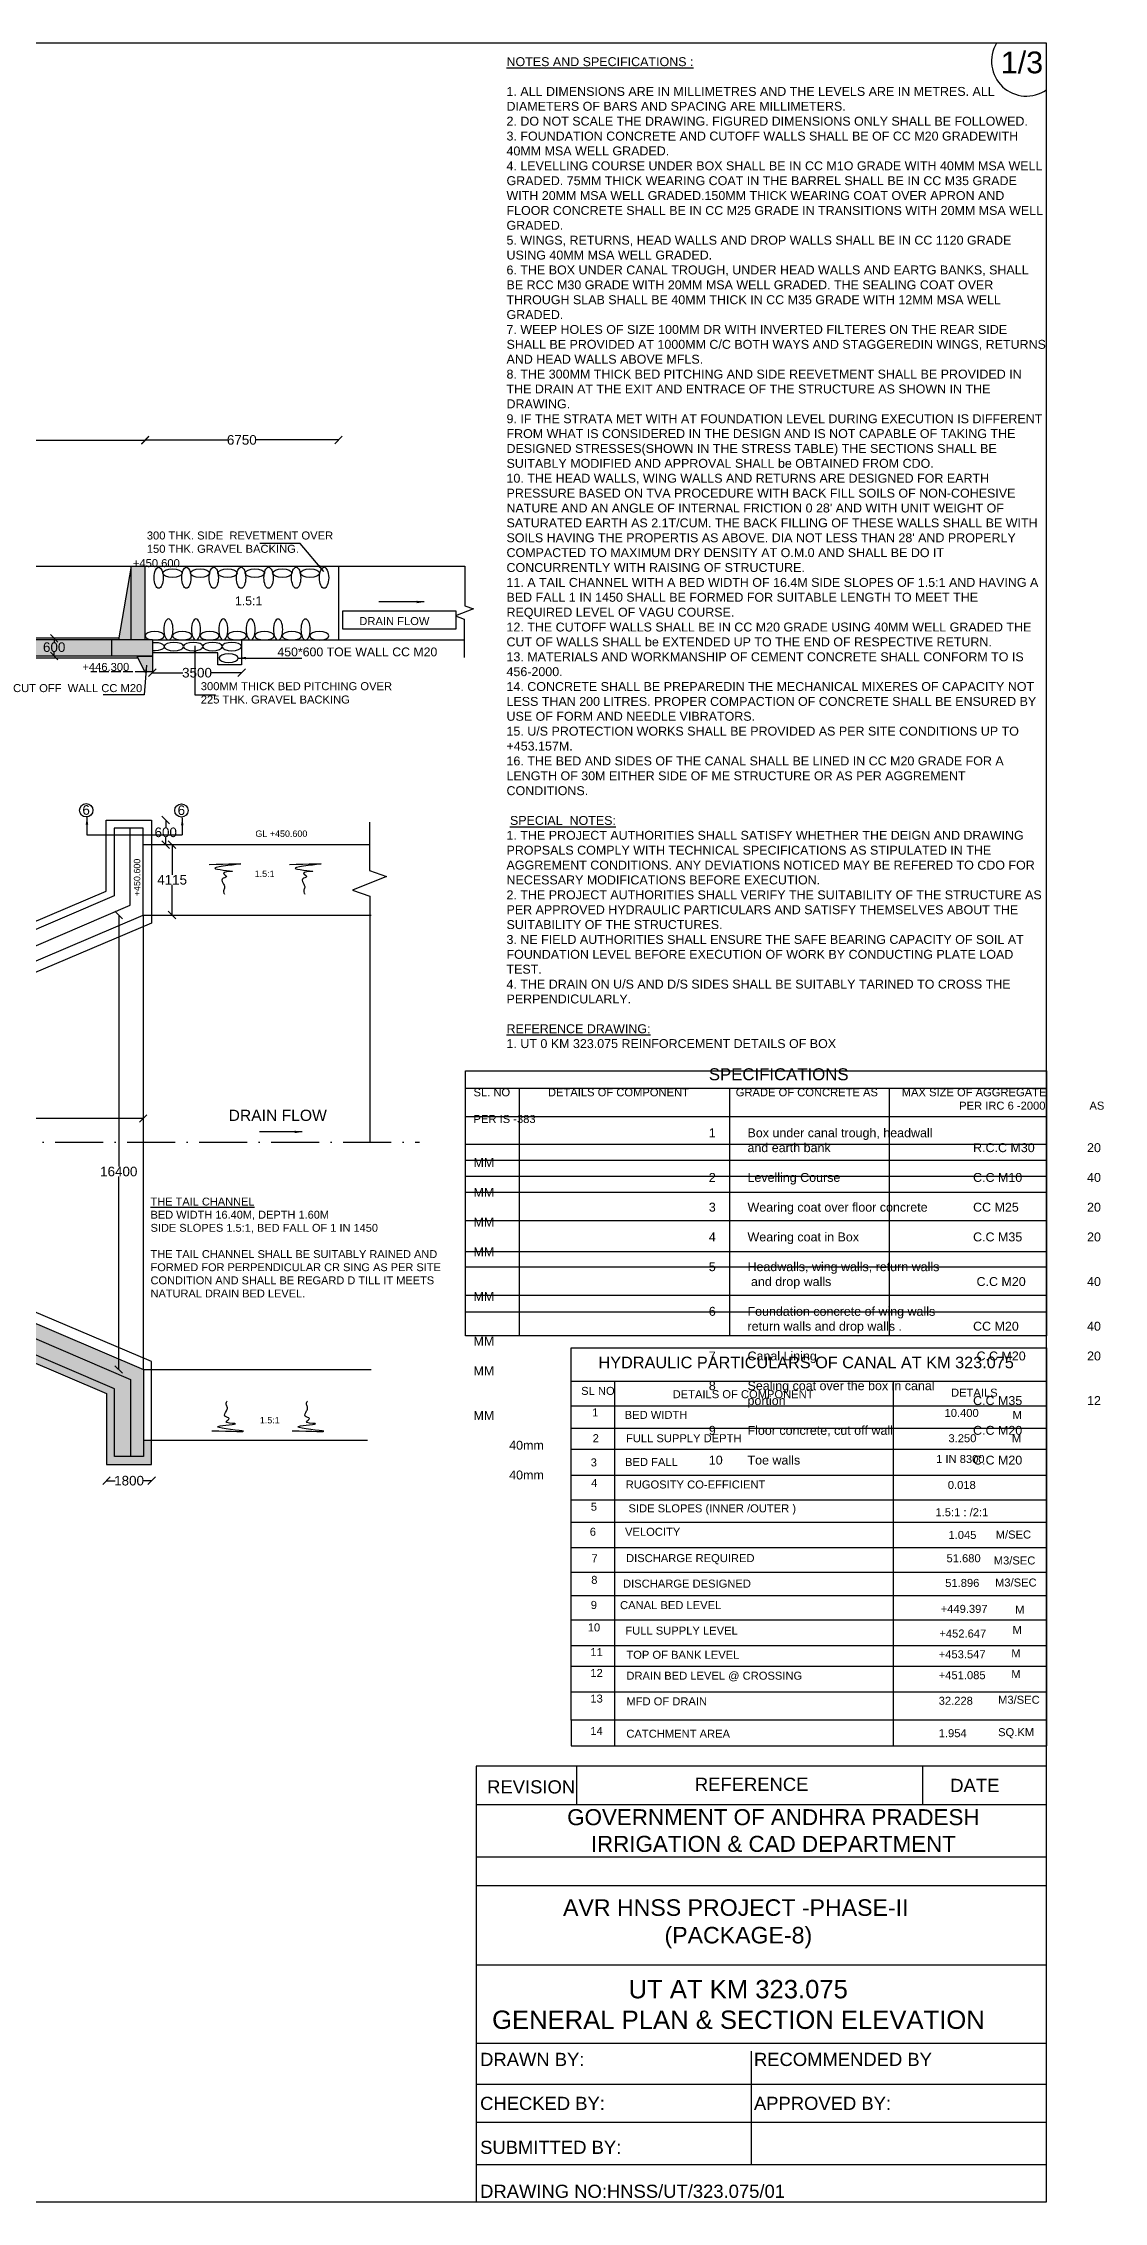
# Model space of a CAD drawing. Header units: millimetres. Extents: x 5124 to 6568637, y 2311 to 91879094.
# Drawn here: x 3663510 to 3676766, y 45930559 to 45957525 of the extents above; entities that cross this region are included whole.
import ezdxf

# ---------------------------------------------------------------- set-up
doc = ezdxf.new("R2010")
doc.units = ezdxf.units.MM
doc.header["$MEASUREMENT"] = 0
doc.linetypes.add('ACAD_ISO02W100', pattern=[15, 12, -3])
doc.linetypes.add('ACAD_ISO10W100', pattern=[18, 12, -3, 0, -3])
for name, color, linetype in [('DIMENSION', 7, 'Continuous'), ('DRAWING', 7, 'Continuous'), ('TEXT', 7, 'Continuous')]:
    doc.layers.add(name, color=color, linetype=linetype)
doc.styles.get("Standard").update_dxf_attribs({"font": 'arial.ttf', "height": 120})
doc.dimstyles.get("Standard").update_dxf_attribs({"dimtxt": 200, "dimasz": 110, "dimexe": 0.18, "dimexo": 0.0625, "dimgap": 0.09, "dimtad": 0, "dimtih": 1, "dimtoh": 1, "dimdec": 0, "dimzin": 0, "dimdsep": 46, "dimtxsty": 'Standard', "dimblk": 'OBLIQUE', "dimcen": 0.09, "dimse1": 1, "dimse2": 1, "dimadec": 0, "dimazin": 0, "dimtfac": 1, "dimtdec": 0, "dimtofl": 0, "dimtmove": 0, "dimatfit": 3, "dimfxl": 1, "dimtolj": 1, "dimtzin": 0, "dimarcsym": 0})

# ---------------------------------------------------------------- blocks, each defined once
blk = doc.blocks.new('_Oblique')
at = {"color": 0, "linetype": 'ByBlock', "lineweight": -2}
blk.add_line((-0.5, -0.5), (0.5, 0.5), dxfattribs=at)
blk = doc.blocks.new('*D86')
at = {"layer": 'Defpoints', "color": 0, "linetype": 'Continuous', "transparency": 16777216}
for p in [(3661604, 45952557), (3664785, 45952562), (3664785, 45952545)]:
    blk.add_point(p, dxfattribs=at)
at = {"layer": 'DIMENSION', "color": 0, "linetype": 'Continuous', "lineweight": -2, "transparency": 16777216}
for p, q in [((3661604, 45952562), (3662975, 45952562)), ((3664785, 45952562), (3663415, 45952562))]:
    blk.add_line(p, q, dxfattribs=at)
at = {"layer": 'DIMENSION', "color": 0, "linetype": 'Continuous', "lineweight": -2, "transparency": 16777216, "xscale": 95, "yscale": 95, "zscale": 95, "rotation": 180}
blk.add_blockref('_Oblique', (3661604, 45952562), dxfattribs=at)
at = {"layer": 'DIMENSION', "color": 0, "linetype": 'Continuous', "lineweight": -2, "transparency": 16777216, "xscale": 95, "yscale": 95, "zscale": 95}
blk.add_blockref('_Oblique', (3664785, 45952562), dxfattribs=at)
at = {"layer": 'DIMENSION', "color": 0, "linetype": 'Continuous', "transparency": 16777216, "insert": (3663195, 45952562), "char_height": 120, "attachment_point": 5}
blk.add_mtext('\\A1;10800', dxfattribs=at)
blk = doc.blocks.new('*D87')
at = {"layer": 'Defpoints', "color": 0, "linetype": 'Continuous', "transparency": 16777216}
for p in [(3664785, 45952562), (3667201, 45952568), (3667201, 45950990)]:
    blk.add_point(p, dxfattribs=at)
at = {"layer": 'DIMENSION', "color": 0, "linetype": 'Continuous', "lineweight": -2, "transparency": 16777216}
for p, q in [((3664785, 45952568), (3665814, 45952568)), ((3667201, 45952568), (3666172, 45952568))]:
    blk.add_line(p, q, dxfattribs=at)
at = {"layer": 'DIMENSION', "color": 0, "linetype": 'Continuous', "lineweight": -2, "transparency": 16777216, "xscale": 95, "yscale": 95, "zscale": 95, "rotation": 180}
blk.add_blockref('_Oblique', (3664785, 45952568), dxfattribs=at)
at = {"layer": 'DIMENSION', "color": 0, "linetype": 'Continuous', "lineweight": -2, "transparency": 16777216, "xscale": 95, "yscale": 95, "zscale": 95}
blk.add_blockref('_Oblique', (3667201, 45952568), dxfattribs=at)
at = {"layer": 'DIMENSION', "color": 0, "linetype": 'Continuous', "transparency": 16777216, "insert": (3665993, 45952568), "char_height": 120, "attachment_point": 5}
blk.add_mtext('\\A1;6750', dxfattribs=at)
blk = doc.blocks.new('*D102')
at = {"layer": 'Defpoints', "color": 0, "linetype": 'Continuous', "transparency": 16777216}
for p in [(3663648, 45950091), (3663648, 45950091), (3663648, 45949868)]:
    blk.add_point(p, dxfattribs=at)
at = {"layer": 'DIMENSION', "color": 0, "linetype": 'Continuous', "lineweight": -2, "transparency": 16777216}
for p, q in [((3663648, 45950091), (3663648, 45950041)), ((3663648, 45949868), (3663648, 45949918))]:
    blk.add_line(p, q, dxfattribs=at)
at = {"layer": 'DIMENSION', "color": 0, "linetype": 'Continuous', "lineweight": -2, "transparency": 16777216, "xscale": 95, "yscale": 95, "zscale": 95}
for p, rotation in [((3663648, 45950091), 90), ((3663648, 45949868), 270)]:
    blk.add_blockref('_Oblique', p, dxfattribs=dict(at, rotation=rotation))
at = {"layer": 'DIMENSION', "color": 0, "linetype": 'Continuous', "transparency": 16777216, "insert": (3663648, 45949979), "char_height": 120, "attachment_point": 5}
blk.add_mtext('\\A1;600', dxfattribs=at)
blk = doc.blocks.new('*D103')
at = {"layer": 'Defpoints', "color": 0, "linetype": 'Continuous', "transparency": 16777216}
for p in [(3664876, 45949673), (3665990, 45949757), (3665990, 45949660)]:
    blk.add_point(p, dxfattribs=at)
at = {"layer": 'DIMENSION', "color": 0, "linetype": 'Continuous', "lineweight": -2, "transparency": 16777216}
for p, q in [((3664876, 45949660), (3665254, 45949660)), ((3665990, 45949660), (3665612, 45949660))]:
    blk.add_line(p, q, dxfattribs=at)
at = {"layer": 'DIMENSION', "color": 0, "linetype": 'Continuous', "lineweight": -2, "transparency": 16777216, "xscale": 95, "yscale": 95, "zscale": 95, "rotation": 180}
blk.add_blockref('_Oblique', (3664876, 45949660), dxfattribs=at)
at = {"layer": 'DIMENSION', "color": 0, "linetype": 'Continuous', "lineweight": -2, "transparency": 16777216, "xscale": 95, "yscale": 95, "zscale": 95}
blk.add_blockref('_Oblique', (3665990, 45949660), dxfattribs=at)
at = {"layer": 'DIMENSION', "color": 0, "linetype": 'Continuous', "transparency": 16777216, "insert": (3665433, 45949660), "char_height": 120, "attachment_point": 5}
blk.add_mtext('\\A1;3500', dxfattribs=at)
blk = doc.blocks.new('*D135')
at = {"layer": 'Defpoints', "color": 0, "linetype": 'Continuous', "transparency": 16777216}
for p in [(3664864, 45947819), (3665042, 45947819), (3664864, 45947513)]:
    blk.add_point(p, dxfattribs=at)
at = {"layer": 'DIMENSION', "color": 0, "linetype": 'Continuous', "lineweight": -2, "transparency": 16777216}
for p, q in [((3665042, 45947819), (3665042, 45947727)), ((3665042, 45947513), (3665042, 45947605))]:
    blk.add_line(p, q, dxfattribs=at)
at = {"layer": 'DIMENSION', "color": 0, "linetype": 'Continuous', "lineweight": -2, "transparency": 16777216, "xscale": 95, "yscale": 95, "zscale": 95}
for p, rotation in [((3665042, 45947819), 90), ((3665042, 45947513), 270)]:
    blk.add_blockref('_Oblique', p, dxfattribs=dict(at, rotation=rotation))
at = {"layer": 'DIMENSION', "color": 0, "linetype": 'Continuous', "transparency": 16777216, "insert": (3665042, 45947666), "char_height": 120, "attachment_point": 5}
blk.add_mtext('\\A1;600', dxfattribs=at)
blk = doc.blocks.new('*D136')
at = {"layer": 'Defpoints', "color": 0, "linetype": 'Continuous', "transparency": 16777216}
for p in [(3664953, 45947513), (3664953, 45946633), (3665122, 45946633)]:
    blk.add_point(p, dxfattribs=at)
at = {"layer": 'DIMENSION', "color": 0, "linetype": 'Continuous', "lineweight": -2, "transparency": 16777216}
for p, q in [((3665122, 45947513), (3665122, 45947134)), ((3665122, 45946633), (3665122, 45947012))]:
    blk.add_line(p, q, dxfattribs=at)
at = {"layer": 'DIMENSION', "color": 0, "linetype": 'Continuous', "lineweight": -2, "transparency": 16777216, "xscale": 95, "yscale": 95, "zscale": 95}
for p, rotation in [((3665122, 45947513), 90), ((3665122, 45946633), 270)]:
    blk.add_blockref('_Oblique', p, dxfattribs=dict(at, rotation=rotation))
at = {"layer": 'DIMENSION', "color": 0, "linetype": 'Continuous', "transparency": 16777216, "insert": (3665122, 45947073), "char_height": 120, "attachment_point": 5}
blk.add_mtext('\\A1;4115', dxfattribs=at)
blk = doc.blocks.new('*D137')
at = {"layer": 'Defpoints', "color": 0, "linetype": 'Continuous', "transparency": 16777216}
for p in [(3664760, 45946633), (3664455, 45940956), (3664763, 45940956)]:
    blk.add_point(p, dxfattribs=at)
at = {"layer": 'DIMENSION', "color": 0, "linetype": 'Continuous', "lineweight": -2, "transparency": 16777216}
for p, q in [((3664455, 45946633), (3664455, 45943491)), ((3664455, 45940956), (3664455, 45943368))]:
    blk.add_line(p, q, dxfattribs=at)
at = {"layer": 'DIMENSION', "color": 0, "linetype": 'Continuous', "lineweight": -2, "transparency": 16777216, "xscale": 95, "yscale": 95, "zscale": 95}
for p, rotation in [((3664455, 45946633), 90), ((3664455, 45940956), 270)]:
    blk.add_blockref('_Oblique', p, dxfattribs=dict(at, rotation=rotation))
at = {"layer": 'DIMENSION', "color": 0, "linetype": 'Continuous', "transparency": 16777216, "insert": (3664455, 45943429), "char_height": 120, "attachment_point": 5}
blk.add_mtext('\\A1;16400', dxfattribs=at)
blk = doc.blocks.new('*D138')
at = {"layer": 'Defpoints', "color": 0, "linetype": 'Continuous', "transparency": 16777216}
for p in [(3661572, 45944092), (3664760, 45944092), (3664760, 45944092)]:
    blk.add_point(p, dxfattribs=at)
at = {"layer": 'DIMENSION', "color": 0, "linetype": 'Continuous', "lineweight": -2, "transparency": 16777216}
for p, q in [((3661572, 45944092), (3662946, 45944092)), ((3664760, 45944092), (3663386, 45944092))]:
    blk.add_line(p, q, dxfattribs=at)
at = {"layer": 'DIMENSION', "color": 0, "linetype": 'Continuous', "lineweight": -2, "transparency": 16777216, "xscale": 95, "yscale": 95, "zscale": 95, "rotation": 180}
blk.add_blockref('_Oblique', (3661572, 45944092), dxfattribs=at)
at = {"layer": 'DIMENSION', "color": 0, "linetype": 'Continuous', "lineweight": -2, "transparency": 16777216, "xscale": 95, "yscale": 95, "zscale": 95}
blk.add_blockref('_Oblique', (3664760, 45944092), dxfattribs=at)
at = {"layer": 'DIMENSION', "color": 0, "linetype": 'Continuous', "transparency": 16777216, "insert": (3663166, 45944092), "char_height": 120, "attachment_point": 5}
blk.add_mtext('\\A1;10800', dxfattribs=at)
blk = doc.blocks.new('*D140')
at = {"layer": 'Defpoints', "color": 0, "linetype": 'Continuous', "transparency": 16777216}
for p in [(3664302, 45939770), (3664866, 45939770), (3664866, 45939567)]:
    blk.add_point(p, dxfattribs=at)
at = {"layer": 'DIMENSION', "color": 0, "linetype": 'Continuous', "lineweight": -2, "transparency": 16777216}
for p, q in [((3664302, 45939567), (3664411, 45939567)), ((3664866, 45939567), (3664758, 45939567))]:
    blk.add_line(p, q, dxfattribs=at)
at = {"layer": 'DIMENSION', "color": 0, "linetype": 'Continuous', "lineweight": -2, "transparency": 16777216, "xscale": 95, "yscale": 95, "zscale": 95, "rotation": 180}
blk.add_blockref('_Oblique', (3664302, 45939567), dxfattribs=at)
at = {"layer": 'DIMENSION', "color": 0, "linetype": 'Continuous', "lineweight": -2, "transparency": 16777216, "xscale": 95, "yscale": 95, "zscale": 95}
blk.add_blockref('_Oblique', (3664866, 45939567), dxfattribs=at)
at = {"layer": 'DIMENSION', "color": 0, "linetype": 'Continuous', "transparency": 16777216, "insert": (3664584, 45939567), "char_height": 120, "attachment_point": 5}
blk.add_mtext('\\A1;1800', dxfattribs=at)

msp = doc.modelspace()

# ---------------------------------------------------------------- hatches: boundary and pattern name
at = {"layer": 'DRAWING', "linetype": 'Continuous'}
h = msp.add_hatch(dxfattribs=at)
h.set_pattern_fill('AR-CONC', color=256, scale=20, style=0)
h.set_pattern_definition([(50, (-52365.6, 963.1), (143.45203652, -12.550427), [15, -165]), (355, (-52365.6, 963.1), (-27.7502667, 150.43842674), [12, -132]), (100.4514, (-52353.64, 962.06), (115.70187634, 137.8879084), [12.748038, -140.2284224]), (46.1842, (-52365.6, 1003.1), (213.4482097, -33.10380287), [22.5, -247.5]), (96.6356, (-52347.8, 1000.34), (186.9325411, 194.8235742), [19.1220576, -210.3426]), (351.1842, (-52365.6, 1003.1), (186.932389, 194.8237202), [18, -198]), (21, (-52345.6, 993.1), (119.38141042, -80.52377813), [15, -165]), (326, (-52345.6, 993.1), (48.6630664, 145.030009), [12, -132]), (71.4514, (-52335.65, 986.39), (168.0445257, 64.50609934), [12.748038, -140.2284224]), (37.5, (-52365.595, 963.1), (2.431971063, 66.578770766), [0, -130.4, 0, -134, 0, -132.5]), (7.5, (-52365.595, 963.1), (52.61390749, 78.88234238), [0, -76.4, 0, -127.4, 0, -50.5]), (327.5, (-52410.195, 963.1), (106.764487234, -4.510974347), [0, -50, 0, -156, 0, -207]), (317.5, (-52430.2, 963.1), (116.63723387, 20.02099647), [0, -65, 0, -103.6, 0, -147])])
h.paths.add_polyline_path([(3664875.6, 45950069.4), (3661572.2, 45950069.4), (3661572.2, 45949867.8), (3664875.6, 45949867.8)])
h.paths.add_polyline_path([(3664782.5, 45950990.2), (3664610.2, 45950990.2), (3664610.2, 45950069.4), (3664782.5, 45950069.4)])
h.paths.add_polyline_path([(3664610.2, 45950990.2), (3664453.8, 45950069.4), (3664610.2, 45950069.4)])
h.paths.add_polyline_path([(3664875.6, 45949867.8), (3664686.9, 45949867.8), (3664781.3, 45949672.5), (3664875.6, 45949672.5)])
h = msp.add_hatch(dxfattribs=at)
h.set_pattern_fill('AR-CONC', color=256, scale=20, style=0)
h.set_pattern_definition([(50, (0, 0), (143.45203652, -12.550427), [15, -165]), (355, (0, 0), (-27.7502667, 150.43842674), [12, -132]), (100.4514, (11.95, -1.05), (115.70187634, 137.8879084), [12.748038, -140.2284224]), (46.1842, (0, 40), (213.4482097, -33.10380287), [22.5, -247.5]), (96.6356, (17.79, 37.24), (186.9325411, 194.8235742), [19.1220576, -210.3426]), (351.1842, (0, 40), (186.932389, 194.8237202), [18, -198]), (21, (20, 30), (119.38141042, -80.52377813), [15, -165]), (326, (20, 30), (48.6630664, 145.030009), [12, -132]), (71.4514, (29.95, 23.29), (168.0445257, 64.50609934), [12.748038, -140.2284224]), (37.5, (0, 0), (2.431971063, 66.578770766), [0, -130.4, 0, -134, 0, -132.5]), (7.5, (0, 0), (52.61390749, 78.88234238), [0, -76.4, 0, -127.4, 0, -50.5]), (327.5, (-44.6, 0), (106.764487234, -4.510974347), [0, -50, 0, -156, 0, -207]), (317.5, (-64.6, 0), (116.63723387, 20.02099647), [0, -65, 0, -103.6, 0, -147])])
h.paths.add_polyline_path([(3661574.6, 45943550.7), (3661384.2, 45943550.7), (3661384.2, 45943447.9), (3661574.6, 45943447.9)])
h.paths.add_polyline_path([(3661574.6, 45942936.5), (3661384.2, 45942936.5), (3661384.2, 45942833.7), (3661574.6, 45942833.7)])
h.paths.add_polyline_path([(3661574.6, 45942316.1), (3661384.2, 45942316.1), (3661384.2, 45942213.2), (3661574.6, 45942213.2)])
h.paths.add_polyline_path([(3661574.6, 45942131.5), (3661448.4, 45942185.6), (3661263.5, 45942185.6), (3661263.5, 45942058.4), (3661574.6, 45941925.1)], flags=17)
h.paths.add_polyline_path([(3661574.6, 45942316.1), (3661574.6, 45942131.5), (3664601.5, 45940832.5), (3664601.5, 45939869.6), (3664762.5, 45939869.6), (3664762.5, 45940955.9)])
h.paths.add_polyline_path([(3661574.6, 45942185.6), (3661448.4, 45942185.6), (3661574.6, 45942131.5)], flags=16)
h.paths.add_polyline_path([(3661263.5, 45942058.4), (3661263.5, 45942185.6), (3661169.6, 45942185.6), (3661169.6, 45941991.4), (3661574.6, 45941818.8), (3661574.6, 45941925.1)])
h.paths.add_polyline_path([(3661574.6, 45941925.1), (3661574.6, 45941818.8), (3664302.1, 45940656.2), (3664302.1, 45939769.7), (3664866.4, 45939769.7), (3664866.4, 45940075.3), (3664762.5, 45940075.3), (3664762.5, 45939869.6), (3664601.5, 45939869.6), (3664401.2, 45939869.6), (3664401.2, 45940713.2)])
h.paths.add_polyline_path([(3661574.6, 45942131.5), (3661574.6, 45941925.1), (3664401.2, 45940713.2), (3664401.2, 45939869.6), (3664601.5, 45939869.6), (3664601.5, 45940832.5)], flags=17)

# ---------------------------------------------------------------- linework, layer by layer
at = {"layer": 'DIMENSION', "linetype": 'Continuous'}
for points in [[(3661167.2, 45945375.3), (3661167.2, 45945597.1), (3664299.7, 45946932.3), (3664299.7, 45947818.8), (3664864, 45947818.8), (3664864, 45946531.3), (3661572.2, 45945138.2)], [(3661381.8, 45945375.3), (3664599.1, 45946756), (3664599.1, 45947719), (3664398.7, 45947719), (3664398.7, 45946875.3), (3661261.1, 45945530.1), (3661261.1, 45945375.3)], [(3661572.2, 45945272.5), (3664760.1, 45946632.6), (3664760.1, 45947719), (3664599.1, 45947719)], [(3667590, 45947794.5), (3667590, 45947188.6), (3667800.9, 45947114.3), (3667374.9, 45946944.9), (3667592, 45946868.5), (3667592, 45943794.3)], [(3664760.1, 45947513.2), (3667590, 45947513.2)], [(3664760.1, 45946632.6), (3667608.5, 45946632.6)], [(3664760.1, 45946632.6), (3664760.1, 45943794.3)], [(3664762.5, 45940955.9), (3664762.5, 45943794.3)], [(3661169.6, 45942213.2), (3661169.6, 45941991.4), (3664302.1, 45940656.2), (3664302.1, 45939769.7), (3664866.4, 45939769.7), (3664866.4, 45941057.2), (3661574.6, 45942450.3)], [(3661384.2, 45942213.2), (3664601.5, 45940832.5), (3664601.5, 45939869.6), (3664401.2, 45939869.6), (3664401.2, 45940713.2), (3661263.5, 45942058.4), (3661263.5, 45942213.2)], [(3661574.6, 45942316.1), (3664762.5, 45940955.9), (3664762.5, 45939869.6), (3664601.5, 45939869.6)], [(3664762.5, 45940955.9), (3667610.9, 45940955.9)], [(3664762.5, 45940075.3), (3667561.9, 45940075.3)]]:
    msp.add_lwpolyline(points, dxfattribs=at)
at = {"layer": 'DIMENSION'}
msp.add_lwpolyline([(3674139.1, 45936255), (3674139.1, 45940811.7)], dxfattribs=at)
at = {"layer": 'DIMENSION', "linetype": 'Continuous'}
for centre in [(3664048.5, 45947941.7), (3665238.1, 45947938.7)]:
    msp.add_circle(centre, 83, dxfattribs=at)
for points in [[(3665584.1, 45947265.7), (3665960.5, 45947267.2), (3665664.3, 45947211.3), (3665872.1, 45947177.2), (3665762.5, 45947151.4), (3665800.8, 45947113.2), (3665748, 45947083.2), (3665765.6, 45947019.2), (3665778, 45946978.6), (3665763.5, 45946936.2), (3665767.7, 45946908.4), (3665777, 45946896)], [(3666587, 45947265.7), (3666963.4, 45947267.2), (3666667.2, 45947211.3), (3666875, 45947177.2), (3666765.4, 45947151.4), (3666803.7, 45947113.2), (3666750.9, 45947083.2), (3666768.5, 45947019.2), (3666780.9, 45946978.6), (3666766.4, 45946936.2), (3666770.6, 45946908.4), (3666779.9, 45946896)], [(3665618.4, 45940191.7), (3665994.7, 45940190.2), (3665698.5, 45940246.2), (3665906.3, 45940280.2), (3665796.7, 45940306.1), (3665835, 45940344.3), (3665782.3, 45940374.2), (3665799.8, 45940438.2), (3665812.3, 45940478.8), (3665797.8, 45940521.2), (3665801.9, 45940549.1), (3665811.2, 45940561.5)], [(3666621.3, 45940191.7), (3666997.6, 45940190.2), (3666701.4, 45940246.2), (3666909.2, 45940280.2), (3666799.6, 45940306.1), (3666837.9, 45940344.3), (3666785.2, 45940374.2), (3666802.7, 45940438.2), (3666815.2, 45940478.8), (3666800.7, 45940521.2), (3666804.8, 45940549.1), (3666814.1, 45940561.5)]]:
    msp.add_spline(points, degree=3, dxfattribs=at)
at = {"layer": 'DRAWING', "linetype": 'Continuous'}
for p, q in [((3664610.2, 45950069.4), (3664610.2, 45950990.2)), ((3664782.5, 45950990.2), (3664782.5, 45950069.4)), ((3664782.5, 45950069.4), (3664610.2, 45950069.4))]:
    msp.add_line(p, q, dxfattribs=at)
for points in [[(3676048.7, 45957524.5), (3637644.4, 45957524.5), (3637644.4, 45930559.1), (3676048.7, 45930559.1)], [(3667256.9, 45950433.4), (3668668.1, 45950433.4), (3668668.1, 45950204.8), (3667256.9, 45950204.8)], [(3664686.9, 45949867.8), (3664875.6, 45949867.8), (3664875.6, 45949672.5), (3664781.3, 45949672.5)], [(3668787.3, 45944686.5), (3676048.7, 45944686.5), (3676048.7, 45941375.1), (3668787.3, 45941375.1)]]:
    msp.add_lwpolyline(points, close=True, dxfattribs=at)
for points in [[(3661572.2, 45950990.2), (3664782.5, 45950990.2)], [(3664610.2, 45950990.2), (3664453.8, 45950069.4)], [(3664782.5, 45950990.2), (3668780.1, 45950990.2), (3668780.1, 45950497.8), (3668886.8, 45950460.2), (3668664.6, 45950371.4), (3668772.4, 45950331), (3668772.4, 45949851.6)], [(3667200.6, 45950990.2), (3667200.6, 45950069.4)], [(3664458.1, 45950090.9), (3643286.1, 45950090.9)], [(3664875.6, 45950069.4), (3645824.7, 45950069.4)], [(3664875.6, 45950069.4), (3664875.6, 45949867.8), (3661572.2, 45949867.8)], [(3664364, 45950069.4), (3664364, 45949867.8)], [(3664875.6, 45950069.4), (3665989.9, 45950069.4), (3665989.9, 45949757.1), (3665694.4, 45949757.1), (3665694.4, 45949909), (3664875.6, 45949909)], [(3665989.9, 45950069.4), (3668772.4, 45950069.4)], [(3661572.2, 45949845.2), (3664698.7, 45949845.2)], [(3668787.3, 45944469.8), (3676048.7, 45944469.8)], [(3669458.4, 45944469.8), (3669458.4, 45941375.1)], [(3672089.3, 45944469.8), (3672089.3, 45941375.1)], [(3674081.8, 45944469.8), (3674081.8, 45941375.1)], [(3668787.3, 45944116.3), (3676048.7, 45944116.3)], [(3668787.3, 45943771.8), (3676048.7, 45943771.8)], [(3668787.3, 45943572.2), (3676048.7, 45943572.2)], [(3668787.3, 45943372.6), (3676048.7, 45943372.6)], [(3668787.3, 45943173), (3676048.7, 45943173)], [(3668787.3, 45942819.6), (3676048.7, 45942819.6)], [(3668787.3, 45942432.2), (3676048.7, 45942432.2)], [(3668787.3, 45942240.9), (3676048.7, 45942240.9)], [(3668787.3, 45941886.9), (3676048.7, 45941886.9)], [(3668787.3, 45941676.5), (3676048.7, 45941676.5)], [(3670107.1, 45936574.9), (3670107.1, 45936255)]]:
    msp.add_lwpolyline(points, dxfattribs=at)
at = {"layer": 'DRAWING', "linetype": 'ACAD_ISO02W100', "ltscale": 10}
msp.add_lwpolyline([(3664781.3, 45949672.5), (3664107.5, 45949672.5)], dxfattribs=at)
at = {"layer": 'DRAWING', "linetype": 'ACAD_ISO10W100', "ltscale": 50}
msp.add_lwpolyline([(3640256.6, 45943794.3), (3668214.2, 45943794.3)], dxfattribs=at)
at = {"layer": 'DRAWING'}
msp.add_lwpolyline([(3676048.7, 45941227.7), (3676048.7, 45936255)], dxfattribs=at)
msp.add_arc((3675798.5, 45957299.9), 436.4, 149.02429, 304.97615, dxfattribs=at)
at = {"layer": 'DRAWING', "linetype": 'Continuous'}
for centre, major_axis, ratio in [((3664954, 45950846.9), (0, -131.1), 0.4385042), ((3665126.1, 45950905.2), (-120.7, 0), 0.4423911), ((3665299.2, 45950846.9), (0, -131.1), 0.4385042), ((3665471.3, 45950905.2), (-120.7, 0), 0.4423911), ((3665642.6, 45950846.9), (0, -131.1), 0.4385042), ((3665814.8, 45950905.2), (-120.7, 0), 0.4423911), ((3665984.2, 45950846.9), (0, -131.1), 0.4385042), ((3666156.3, 45950905.2), (-120.7, 0), 0.4423911), ((3666326.9, 45950846.9), (0, -131.1), 0.4385042), ((3666499, 45950905.2), (-120.7, 0), 0.4423911), ((3666672.1, 45950846.9), (0, -131.1), 0.4385042), ((3666844.3, 45950905.2), (-120.7, 0), 0.4423911), ((3667021.1, 45950846.9), (0, -131.1), 0.4385042)]:
    msp.add_ellipse(centre, major_axis=major_axis, ratio=ratio, dxfattribs=at)
at = {"layer": 'DRAWING', "linetype": 'Continuous', "extrusion": (0, 0, -1)}
for centre, major_axis, ratio in [((3664903.1, 45950122.7), (-120.7, 0), 0.4423911), ((3665076.3, 45950200.4), (0, 131.1), 0.4385042), ((3665248.4, 45950122.7), (-120.7, 0), 0.4423911), ((3665419.7, 45950200.4), (0, 131.1), 0.4385042), ((3665591.8, 45950122.7), (-120.7, 0), 0.4423911), ((3665761.3, 45950200.4), (0, 131.1), 0.4385042), ((3665933.4, 45950122.7), (-120.7, 0), 0.4423911), ((3666103.9, 45950200.4), (0, 131.1), 0.4385042), ((3666276.1, 45950122.7), (-120.7, 0), 0.4423911), ((3666446.6, 45950200.2), (0, 131.1), 0.4385042), ((3666618.7, 45950122.5), (-120.7, 0), 0.4423911), ((3666789.3, 45950200), (0, 131.1), 0.4385042), ((3666961.4, 45950122.4), (-120.7, 0), 0.4423911), ((3665144.2, 45949986.5), (-120.7, 0), 0.4423911), ((3665385.5, 45949986.5), (-120.7, 0), 0.4423911), ((3665626.8, 45949986.5), (-120.7, 0), 0.4423911), ((3665828.6, 45949843.1), (-120.7, 0), 0.4423911), ((3665868.1, 45949986.5), (-120.7, 0), 0.4423911)]:
    msp.add_ellipse(centre, major_axis=major_axis, ratio=ratio, dxfattribs=at)
msp.add_ellipse((3664902.9, 45949986.5), major_axis=(-120.7, 0), ratio=0.4423911, start_param=1.3425562, end_param=4.9406291, dxfattribs=at)
at = {"layer": 'TEXT'}
for points in [[(3676048.7, 45936574.9), (3670107.1, 45936574.9), (3670107.1, 45941227.7), (3676048.7, 45941227.7)], [(3670107.1, 45940811.7), (3676048.7, 45940811.7)], [(3670655.3, 45936255), (3670655.3, 45940806.2)], [(3670107.1, 45940503.9), (3676048.7, 45940503.9)], [(3670107.1, 45940224.1), (3676048.7, 45940224.1)], [(3670107.1, 45939963), (3676048.7, 45939963)], [(3670107.1, 45939636.6), (3676048.7, 45939636.6)], [(3670107.1, 45939328.8), (3676048.7, 45939328.8)], [(3670107.1, 45939049), (3676048.7, 45939049)], [(3670107.1, 45938731.9), (3676048.7, 45938731.9)], [(3670107.1, 45938424.2), (3676048.7, 45938424.2)], [(3670107.1, 45938135.1), (3676048.7, 45938135.1)], [(3670107.1, 45937827.3), (3676048.7, 45937827.3)], [(3670107.1, 45937510.2), (3676048.7, 45937510.2)], [(3670107.1, 45937249.1), (3676048.7, 45937249.1)], [(3670107.1, 45936929.1), (3676048.7, 45936929.1)], [(3670107.1, 45936255), (3676048.7, 45936255)]]:
    msp.add_lwpolyline(points, dxfattribs=at)
at = {"layer": 'TEXT', "linetype": 'Continuous'}
msp.add_lwpolyline([(3676048.7, 45936000.5), (3668919.9, 45936000.5), (3668919.9, 45930559.1), (3676048.7, 45930559.1)], close=True, dxfattribs=at)
for points in [[(3670177.6, 45936000.5), (3670177.6, 45935518.4)], [(3674500.2, 45936000.5), (3674500.2, 45935518.4)], [(3676048.7, 45935518.4), (3668919.9, 45935518.4)], [(3676048.7, 45934862.7), (3668919.9, 45934862.7)], [(3676048.7, 45934505.9), (3668919.9, 45934505.9)], [(3676048.7, 45933513.4), (3668919.9, 45933513.4)], [(3676048.7, 45932538), (3668919.9, 45932538)], [(3672358, 45932440.7), (3672358, 45931019.2)], [(3676048.7, 45932025.6), (3668919.9, 45932025.6)], [(3676048.7, 45931550.9), (3668919.9, 45931550.9)], [(3676048.7, 45931019.2), (3668919.9, 45931019.2)]]:
    msp.add_lwpolyline(points, dxfattribs=at)

# ---------------------------------------------------------------- texts
at = {"layer": 'DIMENSION', "linetype": 'Continuous', "insert": (3664852.6, 45943103.4), "char_height": 98.4101, "width": 3713.657, "attachment_point": 1}
msp.add_mtext('{\\LTHE TAIL CHANNEL } \\PBED WIDTH 16.40M, DEPTH 1.60M \\PSIDE SLOPES 1.5:1, BED FALL OF 1 IN 1450\\P \\PTHE TAIL CHANNEL SHALL BE SUITABLY RAINED AND FORMED FOR PERPENDICULAR CR SING AS PER SITE CONDITION AND SHALL BE REGARD D TILL IT MEETS NATURAL DRAIN BED LEVEL. ', dxfattribs=at)
at = {"layer": 'DRAWING'}
msp.add_text('1/3', height=271.94, dxfattribs=at).set_placement((3675478.9, 45957148.2))
at = {"layer": 'TEXT', "linetype": 'Continuous'}
msp.add_text(' +450.600', height=100, dxfattribs=at).set_placement((3664592.8, 45950979.1))
at = {"layer": 'TEXT'}
for s, height, p in [('6', 120, (3664001, 45947885.7)), ('6', 120, (3665190.6, 45947882.7)), ('GL +450.600', 80, (3666162.7, 45947609.6)), ('1.5:1', 80, (3666153.9, 45947109)), ('DRAIN FLOW', 140, (3665827.9, 45944061.4)), ('HYDRAULIC PARTICULARS OF CANAL AT KM 323.075', 145.37, (3670450.4, 45940971.6)), ('SL NO', 99.94, (3670233.9, 45940639.2)), ('DETAILS ', 99.94, (3674856.3, 45940617.4)), ('1', 99.9, (3670370.5, 45940369.6)), ('BED WIDTH ', 99.94, (3670778, 45940339.8)), ('DETAILS OF COMPONENT ', 99.942, (3671377.2, 45940598)), ('10.400', 99.94, (3674775.3, 45940363.8)), ('1.5:1', 80, (3666218.4, 45940282.8)), ('M', 99.9, (3675625.3, 45940336.2)), ('2', 99.9, (3670377.9, 45940048.5)), ('FULL SUPPLY DEPTH ', 99.942, (3670794.6, 45940047.3)), ('3.250', 99.94, (3674824, 45940047.7)), ('M', 99.9, (3675617.2, 45940044.5)), ('3', 99.9, (3670353.3, 45939745.7)), ('BED FALL ', 99.94, (3670782.3, 45939751.4)), ('1 IN 8300', 99.94, (3674669.9, 45939788.4)), ('4', 99.9, (3670359.7, 45939489.6)), ('RUGOSITY CO-EFFICIENT ', 99.942, (3670790.6, 45939470.1)), ('0.018', 99.94, (3674815.9, 45939464.2)), ('5', 99.9, (3670354.3, 45939192.7)), (' SIDE SLOPES (INNER /OUTER )', 99.942, (3670786.4, 45939172.3)), ('1.5:1 : /2:1', 99.942, (3674661.8, 45939123.8)), ('6', 99.9, (3670341.6, 45938879.5)), ('VELOCITY ', 99.94, (3670782.3, 45938878.6)), ('1.045', 99.94, (3674824, 45938840.2)), ('M/SEC', 99.94, (3675414.4, 45938845.1)), ('7', 99.9, (3670363.2, 45938549.4)), ('DISCHARGE REQUIRED ', 99.942, (3670794.8, 45938550.3)), ('51.680', 99.94, (3674799.7, 45938548.5)), ('M3/SEC', 99.94, (3675390.1, 45938520.9)), ('8', 99.9, (3670359.8, 45938278.4)), ('DISCHARGE DESIGNED ', 99.942, (3670757.6, 45938231.8)), ('51.896', 99.94, (3674783.5, 45938240.5)), ('M3/SEC', 99.94, (3675406.3, 45938245.4)), ('9', 99.9, (3670354.4, 45937965.3)), ('CANAL BED LEVEL ', 99.942, (3670720.3, 45937963)), ('+449.397', 99.94, (3674726.7, 45937916.3)), ('10', 99.94, (3670316.6, 45937684.6)), ('FULL SUPPLY LEVEL ', 99.942, (3670786.5, 45937644.5)), ('M', 99.9, (3675625.3, 45937653.8)), ('M', 99.9, (3675657.7, 45937905)), ('11', 99.94, (3670349, 45937376.9)), ('+452.647', 99.94, (3674710.5, 45937608.4)), ('12', 99.94, (3670349, 45937115.7)), ('TOP OF BANK LEVEL ', 99.942, (3670799, 45937342.5)), ('+453.547', 99.94, (3674702.3, 45937349.1)), ('M', 99.9, (3675609.1, 45937362)), ('M', 99.9, (3675609.1, 45937100.9)), ('DRAIN BED LEVEL @ CROSSING', 99.942, (3670799, 45937081.4)), ('+451.085', 99.94, (3674702.3, 45937087.9)), ('13', 99.94, (3670349, 45936795.8)), ('MFD OF DRAIN ', 99.942, (3670799, 45936761.4)), ('32.228', 99.94, (3674702.3, 45936768)), ('M3/SEC', 99.94, (3675444.4, 45936780.9)), ('14', 99.94, (3670349, 45936391.1)), ('CATCHMENT AREA', 99.942, (3670799, 45936356.7)), ('1.954', 99.94, (3674702.3, 45936363.3)), ('SQ.KM', 99.94, (3675444.4, 45936376.2))]:
    msp.add_text(s, height=height, dxfattribs=at).set_placement(p)
msp.add_text('+450.600', height=80, rotation=90, dxfattribs=at).set_placement((3664723.6, 45946868.1))
at = {"layer": 'TEXT', "linetype": 'Continuous', "attachment_point": 1}
for s, insert, char_height, width in [("{\\LNOTES AND SPECIFICATIONS : \\P} \\P1. ALL DIMENSIONS ARE IN MILLIMETRES AND THE LEVELS ARE IN METRES. ALL DIAMETERS OF BARS AND SPACING ARE MILLIMETERS. \\P2. DO NOT SCALE THE DRAWING. FIGURED DIMENSIONS ONLY SHALL BE FOLLOWED. \\P3. FOUNDATION CONCRETE AND CUTOFF WALLS SHALL BE OF CC M20 GRADEWITH 40MM MSA WELL GRADED. \\P4. LEVELLING COURSE UNDER BOX SHALL BE IN CC M1O GRADE WITH 40MM MSA WELL GRADED. 75MM THICK WEARING COAT IN THE BARREL SHALL BE IN CC M35 GRADE WITH 20MM MSA WELL GRADED.150MM THICK WEARING COAT OVER APRON AND FLOOR CONCRETE SHALL BE IN CC M25 GRADE IN TRANSITIONS WITH 20MM MSA WELL GRADED. \\P5. WINGS, RETURNS, HEAD WALLS AND DROP WALLS SHALL BE IN CC 1120 GRADE USING 40MM MSA WELL GRADED. \\P6. THE BOX UNDER CANAL TROUGH, UNDER HEAD WALLS AND EARTG BANKS, SHALL BE RCC M30 GRADE WITH 20MM MSA WELL GRADED. THE SEALING COAT OVER THROUGH SLAB SHALL BE 40MM THICK IN CC M35 GRADE WITH 12MM MSA WELL GRADED. \\P7. WEEP HOLES OF SIZE 100MM DR WITH INVERTED FILTERES ON THE REAR SIDE SHALL BE PROVIDED AT 1000MM C/C BOTH WAYS AND STAGGEREDIN WINGS, RETURNS AND HEAD WALLS ABOVE MFLS. \\P8. THE 300MM THICK BED PITCHING AND SIDE REEVETMENT SHALL BE PROVIDED IN THE DRAIN AT THE EXIT AND ENTRACE OF THE STRUCTURE AS SHOWN IN THE DRAWING. \\P9. IF THE STRATA MET WITH AT FOUNDATION LEVEL DURING EXECUTION IS DIFFERENT FROM WHAT IS CONSIDERED IN THE DESIGN AND IS NOT CAPABLE OF TAKING THE DESIGNED STRESSES(SHOWN IN THE STRESS TABLE) THE SECTIONS SHALL BE SUITABLY MODIFIED AND APPROVAL SHALL be OBTAINED FROM CDO. \\P10. THE HEAD WALLS, WING WALLS AND RETURNS ARE DESIGNED FOR EARTH PRESSURE BASED ON TVA PROCEDURE WITH BACK FILL SOILS OF NON-COHESIVE NATURE AND AN ANGLE OF INTERNAL FRICTION 0 28' AND WITH UNIT WEIGHT OF SATURATED EARTH AS 2.1T/CUM. THE BACK FILLING OF THESE WALLS SHALL BE WITH SOILS HAVING THE PROPERTIS AS ABOVE. DIA NOT LESS THAN 28' AND PROPERLY COMPACTED TO MAXIMUM DRY DENSITY AT O.M.0 AND SHALL BE DO IT CONCURRENTLY WITH RAISING OF STRUCTURE. \\P11. A TAIL CHANNEL WITH A BED WIDTH OF 16.4M SIDE SLOPES OF 1.5:1 AND HAVING A BED FALL 1 IN 1450 SHALL BE FORMED FOR SUITABLE LENGTH TO MEET THE REQUIRED LEVEL OF VAGU COURSE. \\P12. THE CUTOFF WALLS SHALL BE IN CC M20 GRADE USING 40MM WELL GRADED THE CUT OF WALLS SHALL be EXTENDED UP TO THE END OF RESPECTIVE RETURN. \\P13. MATERIALS AND WORKMANSHIP OF CEMENT CONCRETE SHALL CONFORM TO IS 456-2000. \\P14. CONCRETE SHALL BE PREPAREDIN THE MECHANICAL MIXERES OF CAPACITY NOT LESS THAN 200 LITRES. PROPER COMPACTION OF CONCRETE SHALL BE ENSURED BY USE OF FORM AND NEEDLE VIBRATORS. \\P15. U/S PROTECTION WORKS SHALL BE PROVIDED AS PER SITE CONDITIONS UP TO +453.157M. \\P16. THE BED AND SIDES OF THE CANAL SHALL BE LINED IN CC M20 GRADE FOR A LENGTH OF 30M EITHER SIDE OF ME STRUCTURE OR AS PER AGGREMENT CONDITIONS.\\P\\P{\\L SPECIAL  NOTES: \\P}1. THE PROJECT AUTHORITIES SHALL SATISFY WHETHER THE DEIGN AND DRAWING PROPSALS COMPLY WITH TECHNICAL SPECIFICATIONS AS STIPULATED IN THE AGGREMENT CONDITIONS. ANY DEVIATIONS NOTICED MAY BE REFERED TO CDO FOR NECESSARY MODIFICATIONS BEFORE EXECUTION. \\P2. THE PROJECT AUTHORITIES SHALL VERIFY THE SUITABILITY OF THE STRUCTURE AS PER APPROVED HYDRAULIC PARTICULARS AND SATISFY THEMSELVES ABOUT THE SUITABILITY OF THE STRUCTURES. \\P3. NE FIELD AUTHORITIES SHALL ENSURE THE SAFE BEARING CAPACITY OF SOIL AT FOUNDATION LEVEL BEFORE EXECUTION OF WORK BY CONDUCTING PLATE LOAD TEST. \\P4. THE DRAIN ON U/S AND D/S SIDES SHALL BE SUITABLY TARINED TO CROSS THE PERPENDICULARLY. \\P{\\L\\PREFERENCE DRAWING: \\P}1. UT 0 KM 323.075 REINFORCEMENT DETAILS OF BOX ", (3669300.9, 45957349.3), 111.4894, 6720.988), ('300 THK. SIDE  REVETMENT OVER \\P150 THK. GRAVEL BACKING.', (3664805.6, 45951424.7), 100, 2798.066), ('1.5:1', (3665907.2, 45950613.5), 110, 639.34), ('DRAIN FLOW', (3667461.2, 45950355.7), 100, 2798.066), ('450*600 TOE WALL CC M20', (3666437.8, 45949975.2), 110, 2073.233), (' +446.300', (3663961.3, 45949782.5), 100, 619.69), ('CUT OFF  WALL CC M20', (3663134.5, 45949518.2), 100, 2798.066), ('300MM THICK BED PITCHING OVER\\P225 THK. GRAVEL BACKING', (3665480.2, 45949542.3), 100, 2798.066), ('\\pi2941.1;{\\H1.3454x;SPECIFICATIONS\\H1.2x; \\P\\pi0;\\H0.55556x;SL. NO^I DETAILS OF COMPONENT ^I    GRADE OF CONCRETE AS ^IMAX SIZE OF AGGREGATE\\P^I^I^I^I^I^I^I       PER IRC 6 -2000 ^I^I^I AS PER IS -383 }\\P1^I       Box under canal trough, headwall \\P^I       and earth bank ^I^I^I^IR.C.C M30 ^I^I^I^I20 MM \\P2 ^I       Levelling Course ^I^I^I^IC.C M10 ^I^I^I^I40 MM \\P3 ^I       Wearing coat over floor concrete ^I^ICC M25 ^I^I^I^I20 MM \\P4 ^I       Wearing coat in Box ^I^I^I^IC.C M35 ^I^I^I^I20 MM \\P5  ^I       Headwalls, wing walls, return walls\\P^I        and drop walls^I^I^I^I C.C M20 ^I^I^I^I40 MM \\P6 ^I       Foundation concrete of wing walls \\P^I       return walls and drop walls .^I^ICC M20 ^I^I^I^I40 MM \\P7 ^I       Canal Lining^I^I^I^I^I C.C M20 ^I^I^I^I20 MM \\P8 ^I       Sealing coat over the box in canal \\P^I       portion ^I^I^I^I^I^IC.C M35 ^I^I^I^I12 MM \\P9 ^I       Floor concrete, cut off wall ^I^I^IC.C M20 ^I^I^I^I40mm \\P10^I       Toe walls ^I^I^I^I^IC.C M20 ^I^I^I^I40mm ', (3668888.4, 45944719.1), 111.489, 7608.218)]:
    msp.add_mtext(s, dxfattribs=dict(at, insert=insert, char_height=char_height, width=width))
at = {"layer": 'TEXT', "attachment_point": 1}
for s, insert, char_height, width in [('REFERENCE', (3671655.2, 45935857.2), 164.7, 1536.745), ('REVISION', (3669059.1, 45935824.8), 164.7, 1536.745), ('DATE', (3674846.5, 45935843.4), 164.7, 1536.745), ('\\pi1909.3;AVR HNSS PROJECT -PHASE-II\\P\\pi3097.2; (PACKAGE-8)\\P\\pi4014.9; ', (3668098.1, 45934338.4), 206.764, 8110.047), ('\\pi2206.7;UT AT KM 323.075\\P\\pi501.02;GENERAL PLAN & SECTION ELEVATION ', (3668619.7, 45933330.5), 229.254, 7116.676), ('DRAWN BY:^I^I^I^I  RECOMMENDED BY\\P\\PCHECKED BY:^I^I^I  APPROVED BY:\\P\\PSUBMITTED BY:\\P\\PDRAWING NO:HNSS/UT/323.075/01', (3668971.3, 45932420.6), 164.704, 6575.327)]:
    msp.add_mtext(s, dxfattribs=dict(at, insert=insert, char_height=char_height, width=width))
at = {"layer": 'TEXT', "color": 7, "insert": (3672636, 45935196.2), "char_height": 200, "width": 7845.649, "attachment_point": 5}
msp.add_mtext('GOVERNMENT OF ANDHRA PRADESH\\PIRRIGATION & CAD DEPARTMENT', dxfattribs=at)

# ---------------------------------------------------------------- dimensions: what is measured, and where the dimension line sits
at = {"layer": 'DIMENSION', "linetype": 'Continuous'}
for base, p1, p2, text, picture, middle in [((3664785.4, 45952561.5), (3661603.8, 45952556.7), (3664785.4, 45952545.1), '10800', '*D86', (3663194.6, 45952561.5)), ((3667200.6, 45952567.6), (3664785.4, 45952561.5), (3667200.6, 45950990.2), '6750', '*D87', (3665993, 45952567.6)), ((3665989.9, 45949660.1), (3664875.6, 45949672.5), (3665989.9, 45949757.1), '3500', '*D103', (3665432.8, 45949660.1)), ((3664760.1, 45944092.1), (3661572.2, 45944092.1), (3664760.1, 45944092.1), '10800', '*D138', (3663166.1, 45944092.1)), ((3664866.4, 45939567), (3664302.1, 45939769.7), (3664866.4, 45939769.7), '1800', '*D140', (3664584.2, 45939567))]:
    dim = msp.add_linear_dim(base=base, p1=p1, p2=p2, text=text, dimstyle='Standard', override={"dimasz": 95, "dimarcsym": 1}, dxfattribs=at)
    dim.commit()
    dim.dimension.update_dxf_attribs({"geometry": picture, "text_midpoint": middle})
for base, p1, p2, text, picture, middle in [((3663648, 45950090.9), (3663648, 45949867.8), (3663648, 45950090.9), '600', '*D102', (3663648, 45949979.3)), ((3665041.8, 45947818.8), (3664864, 45947513.2), (3664864, 45947818.8), '600', '*D135', (3665041.8, 45947666)), ((3665122.4, 45946632.6), (3664953, 45947513.2), (3664953, 45946632.6), '4115', '*D136', (3665122.4, 45947072.9))]:
    dim = msp.add_linear_dim(base=base, p1=p1, p2=p2, angle=90, text=text, dimstyle='Standard', override={"dimasz": 95, "dimarcsym": 1}, dxfattribs=at)
    dim.commit()
    dim.dimension.update_dxf_attribs({"geometry": picture, "text_midpoint": middle})
dim = msp.add_linear_dim(base=(3664454.8, 45940955.9), p1=(3664760.1, 45946632.6), p2=(3664762.5, 45940955.9), angle=90, text='16400', dimstyle='Standard', override={"dimasz": 95, "dimarcsym": 1}, dxfattribs=at)
dim.commit()
dim.dimension.update_dxf_attribs({"geometry": '*D137', "text_midpoint": (3664454.8, 45943429.3), "dimtype": 160})

# ---------------------------------------------------------------- leaders
for points in [[(3664057.5, 45947858.7), (3664057.5, 45947634.3), (3665248.7, 45947634.3)], [(3665248.7, 45947847.9), (3665248.7, 45947634.3)], [(3666749.2, 45943924.1), (3666212.9, 45943924.1)]]:
    msp.add_leader(points, dimstyle='Standard', override={"dimasz": 95, "dimgap": 0.09, "dimtad": 0, "dimarcsym": 1}, dxfattribs=at)
at = {"layer": 'DRAWING', "linetype": 'Continuous'}
for points in [[(3667019.1, 45950923.2), (3666720.9, 45951275.8), (3666217.5, 45951275.8)], [(3668272.4, 45950544.1), (3667704, 45950544.1)], [(3665407.5, 45949998), (3665407.5, 45949385.7), (3665666.1, 45949385.7)], [(3664802.2, 45949754.7), (3664771.2, 45949386.1), (3664261.2, 45949386.1)], [(3665949.2, 45949843.1), (3666744.2, 45949843.1)]]:
    msp.add_leader(points, dimstyle='Standard', override={"dimasz": 95, "dimgap": 0.09, "dimtad": 0, "dimarcsym": 1}, dxfattribs=at)

doc.saveas('drawing.dxf')
